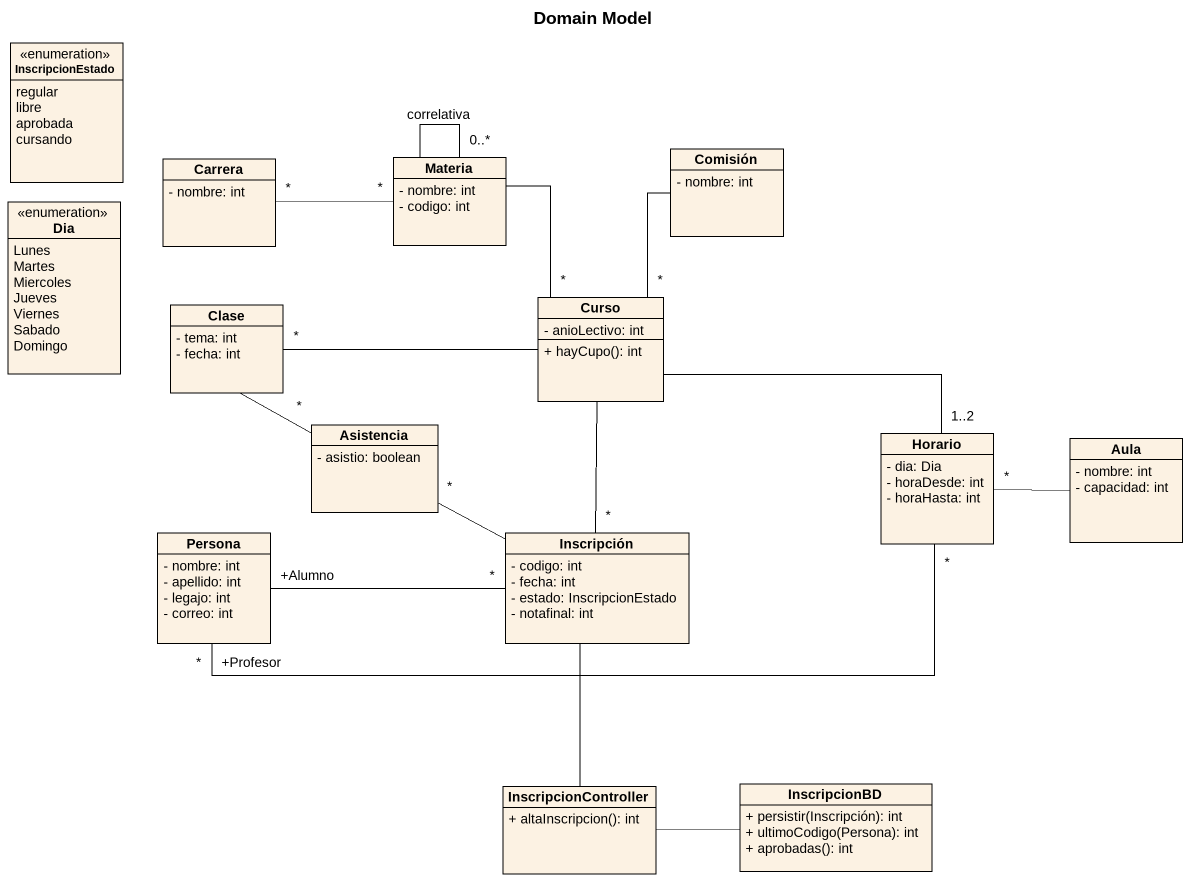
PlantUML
@startuml
title Domain Model
hide circle
hide empty members
skinparam classAttributeIconSize 0
enum InscripcionEstado {
  regular
  libre
  aprobada
  cursando
}
class Carrera {
  - nombre: int
}
class Materia {
  - nombre: int
  - codigo: int
}
class Comisión {
  - nombre: int
}
enum Dia {
  Lunes
  Martes
  Miercoles
  Jueves
  Viernes
  Sabado
  Domingo
}
class Clase {
  - tema: int
  - fecha: int
}
class Curso {
  - anioLectivo: int
  + hayCupo(): int
}
class Asistencia {
  - asistio: boolean
}
class Horario {
  - dia: Dia
  - horaDesde: int
  - horaHasta: int
}
class Aula {
  - nombre: int
  - capacidad: int
}
class Persona {
  - nombre: int
  - apellido: int
  - legajo: int
  - correo: int
}
class Inscripción {
  - codigo: int
  - fecha: int
  - estado: InscripcionEstado
  - notafinal: int
}
class InscripcionController {
  + altaInscripcion(): int
}
class InscripcionBD {
  + persistir(Inscripción): int
  + ultimoCodigo(Persona): int
  + aprobadas(): int
}
Carrera "*" -right- "*" Materia
Materia "0..*" -- Materia : correlativa
Clase "*" -right- Curso
Clase -- "*" Asistencia
Curso "*" -up- Materia
Curso "*" -up- Comisión
Curso -right- "1..2" Horario
Curso -- "*" Inscripción
Asistencia "*" -right- Inscripción
Horario "*" -right- Aula
Persona "+Profesor\n*" -right- "*" Horario
Persona "+Alumno" -right- "*" Inscripción
Inscripción -- InscripcionController
InscripcionController -right- InscripcionBD
@enduml
